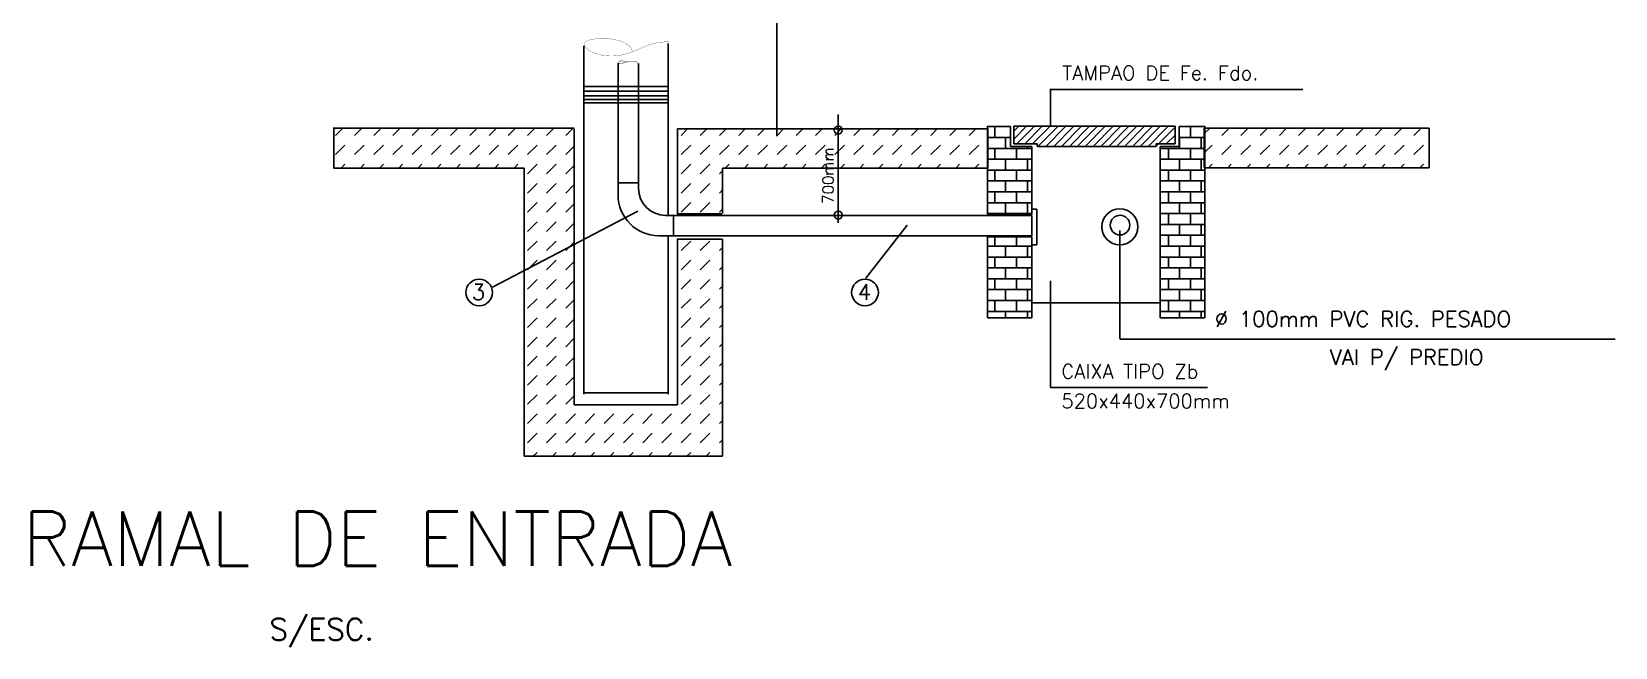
# Model space of a CAD drawing. Extents: x 0.005 to 0.158, y 0.005 to 0.165.
# Drawn here: x 0.0052 to 0.1568, y 0.0053 to 0.0643 of the extents above; entities that cross this region are included whole.
import ezdxf

# ---------------------------------------------------------------- set-up
doc = ezdxf.new("R2010")
doc.units = 0
doc.header["$LTSCALE"] = 100
doc.header["$MEASUREMENT"] = 0
doc.layers.get('0').update_dxf_attribs({"linetype": 'CONTINUOUS'})
doc.layers.add('ENTRADA', color=7, linetype='CONTINUOUS')
doc.styles.add('ROMANS', font='ROMANS', dxfattribs={"height": 100})

# ---------------------------------------------------------------- blocks, each defined once
blk = doc.blocks.new('*X3')
at = {"color": 0}
for p, q in [((28863.20347311237, 3548.780706633971), (28903.58467520117, 3589.161908722773)), ((28991.37802864845, 3535.533905932746), (29045.00603143848, 3589.161908722774)), ((29132.79938488576, 3535.533905932744), (29186.42738767578, 3589.161908722767)), ((29274.22074112307, 3535.533905932744), (29327.8487439131, 3589.161908722772)), ((29415.64209736038, 3535.533905932744), (29469.2701001504, 3589.161908722767)), ((29557.06345359769, 3535.533905932744), (29610.69145638772, 3589.161908722772)), ((29698.484809835, 3535.533905932744), (29752.11281262502, 3589.161908722767)), ((29839.90616607231, 3535.533905932744), (29893.53416886234, 3589.161908722772)), ((29981.32752230962, 3535.533905932744), (30034.95552509964, 3589.161908722767)), ((30122.74887854693, 3535.533905932744), (30176.37688133695, 3589.161908722767)), ((30264.17023478424, 3535.533905932744), (30317.79823757427, 3589.161908722772)), ((30405.59159102155, 3535.533905932744), (30459.21959381157, 3589.161908722767)), ((28863.20347311237, 3407.359350396661), (28920.6673505298, 3464.823227814091)), ((28991.37802864845, 3394.112549695435), (29062.08870676711, 3464.823227814089)), ((29132.79938488576, 3394.112549695435), (29203.51006300442, 3464.823227814089)), ((29274.22074112307, 3394.112549695435), (29344.93141924173, 3464.823227814089)), ((29415.64209736038, 3394.112549695435), (29486.35277547904, 3464.823227814089)), ((29557.06345359769, 3394.112549695435), (29627.77413171635, 3464.823227814089)), ((29698.484809835, 3394.112549695435), (29769.19548795366, 3464.823227814089)), ((29839.90616607231, 3394.112549695435), (29910.61684419096, 3464.823227814089)), ((29981.32752230962, 3394.112549695435), (30052.03820042828, 3464.823227814089)), ((30122.74887854693, 3394.112549695435), (30193.45955666558, 3464.823227814089)), ((30264.17023478424, 3394.112549695435), (30334.88091290289, 3464.823227814089)), ((30405.59159102155, 3394.112549695435), (30476.3022691402, 3464.823227814089)), ((28894.09745845851, 3296.831979505496), (28920.66735052979, 3323.40187157678)), ((29035.51881469582, 3296.831979505496), (29062.08870676711, 3323.40187157678)), ((29176.94017093313, 3296.831979505496), (29203.51006300441, 3323.40187157678)), ((29318.36152717044, 3296.831979505496), (29344.93141924173, 3323.40187157678)), ((29459.78288340775, 3296.831979505496), (29486.35277547903, 3323.40187157678)), ((29601.20423964506, 3296.831979505496), (29627.77413171635, 3323.40187157678)), ((29742.62559588237, 3296.831979505496), (29769.19548795365, 3323.40187157678)), ((29884.04695211968, 3296.831979505496), (29910.61684419096, 3323.40187157678)), ((30025.46830835699, 3296.831979505496), (30052.03820042827, 3323.40187157678)), ((30166.8896645943, 3296.831979505496), (30193.45955666558, 3323.40187157678)), ((30308.31102083161, 3296.831979505496), (30334.88091290289, 3323.40187157678)), ((30449.73237706892, 3296.831979505496), (30476.3022691402, 3323.40187157678))]:
    blk.add_line(p, q, dxfattribs=at)
blk = doc.blocks.new('*X4')
at = {"color": 0}
for p, q in [((28558.07993604896, 3600), (28746.25463761462, 3600)), ((28558.07993604895, 3520), (28746.25463761462, 3520)), ((28560, 3599.999999999999), (28560, 3601.553061902322)), ((28560, 3439.999999999999), (28560, 3519.999999999999)), ((28640, 3519.999999999999), (28640, 3599.999999999999)), ((28720, 3599.999999999999), (28720, 3601.553061902322)), ((28720, 3439.999999999999), (28720, 3519.999999999999)), ((28418.65463761462, 3440), (28746.25463761462, 3440)), ((28480, 3359.999999999999), (28480, 3439.999999999999)), ((28640, 3359.999999999999), (28640, 3439.999999999999)), ((28418.65463761462, 3360), (28746.25463761462, 3360)), ((28418.65463761462, 3280), (28746.25463761462, 3280)), ((28480, 3199.999999999999), (28480, 3279.999999999999)), ((28560, 3279.999999999999), (28560, 3359.999999999999)), ((28640, 3199.999999999999), (28640, 3279.999999999999)), ((28720, 3279.999999999999), (28720, 3359.999999999999)), ((28418.65463761462, 3200), (28746.25463761462, 3200)), ((28560, 3119.999999999999), (28560, 3199.999999999999)), ((28720, 3119.999999999999), (28720, 3199.999999999999)), ((28418.65463761462, 3120), (28746.25463761462, 3120)), ((28418.65463761462, 3040), (28746.25463761462, 3040)), ((28480, 3039.999999999999), (28480, 3119.999999999999)), ((28560, 2959.999999999999), (28560, 3039.999999999999)), ((28640, 3039.999999999999), (28640, 3119.999999999999)), ((28720, 2959.999999999999), (28720, 3039.999999999999)), ((28418.65463761462, 2960), (28746.25463761462, 2960)), ((28480, 2879.999999999999), (28480, 2959.999999999999)), ((28640, 2879.999999999999), (28640, 2959.999999999999)), ((28418.65463761462, 2880), (28746.25463761462, 2880)), ((28418.65463761462, 2800), (28746.25463761462, 2800)), ((28480, 2719.999999999999), (28480, 2799.999999999999)), ((28560, 2799.999999999999), (28560, 2879.999999999999)), ((28640, 2719.999999999999), (28640, 2799.999999999999)), ((28720, 2799.999999999999), (28720, 2879.999999999999)), ((28418.65463761462, 2720), (28746.25463761462, 2720)), ((28560, 2639.999999999999), (28560, 2719.999999999999)), ((28720, 2639.999999999999), (28720, 2719.999999999999)), ((28418.65463761462, 2640), (28746.25463761462, 2640)), ((28480, 2559.999999999999), (28480, 2639.999999999999)), ((28640, 2559.999999999999), (28640, 2639.999999999999)), ((28418.65463761462, 2560), (28746.25463761462, 2560)), ((28418.65463761462, 2480), (28746.25463761462, 2480)), ((28480, 2399.999999999999), (28480, 2479.999999999999)), ((28560, 2479.999999999999), (28560, 2559.999999999999)), ((28640, 2399.999999999999), (28640, 2479.999999999999)), ((28720, 2479.999999999999), (28720, 2559.999999999999)), ((28418.65463761462, 2400), (28746.25463761462, 2400)), ((28560, 2319.999999999999), (28560, 2399.999999999999)), ((28720, 2319.999999999999), (28720, 2399.999999999999)), ((28418.63942981379, 2240), (28746.25463761462, 2240)), ((28418.65463761462, 2320), (28746.25463761462, 2320)), ((28480, 2239.999999999999), (28480, 2319.999999999999)), ((28560, 2192.015809608091), (28560, 2239.999999999999)), ((28640, 2239.999999999999), (28640, 2319.999999999999)), ((28720, 2192.015809608091), (28720, 2239.999999999999))]:
    blk.add_line(p, q, dxfattribs=at)
blk = doc.blocks.new('*X2')
at = {"color": 0}
for p, q in [((25455.84412271572, 3535.533905932742), (25503.82323798463, 3583.513021201658)), ((25597.26547895302, 3535.533905932742), (25645.24459422194, 3583.513021201658)), ((25738.68683519034, 3535.533905932747), (25786.66595045926, 3583.513021201663)), ((25880.10819142764, 3535.533905932742), (25928.08730669656, 3583.513021201658)), ((26021.52954766496, 3535.533905932742), (26069.50866293387, 3583.513021201658)), ((26162.95090390226, 3535.533905932742), (26210.93001917118, 3583.513021201658)), ((26304.37226013957, 3535.533905932742), (26352.35137540849, 3583.513021201658)), ((26445.79361637688, 3535.533905932742), (26493.7727316458, 3583.513021201658)), ((26587.21497261419, 3535.533905932742), (26635.19408788311, 3583.513021201658)), ((26728.6363288515, 3535.533905932742), (26776.61544412042, 3583.513021201658)), ((26870.05768508881, 3535.533905932742), (26918.03680035773, 3583.513021201658)), ((27011.47904132612, 3535.533905932742), (27059.45815659504, 3583.513021201658)), ((25314.4227664784, 3394.112549695432), (25385.13344459706, 3464.823227814087)), ((25455.84412271571, 3394.112549695432), (25526.55480083437, 3464.823227814087)), ((25597.26547895303, 3394.112549695437), (25667.97615707168, 3464.823227814092)), ((25738.68683519033, 3394.112549695432), (25809.39751330899, 3464.823227814087)), ((25880.10819142764, 3394.112549695432), (25950.8188695463, 3464.823227814087)), ((26021.52954766495, 3394.112549695432), (26092.24022578361, 3464.823227814087)), ((26162.95090390226, 3394.112549695432), (26233.66158202092, 3464.823227814087)), ((26304.37226013957, 3394.112549695432), (26375.08293825823, 3464.823227814087)), ((26445.79361637688, 3394.112549695432), (26516.50429449554, 3464.823227814087)), ((26587.21497261419, 3394.112549695432), (26657.92565073285, 3464.823227814087)), ((26728.6363288515, 3394.112549695432), (26799.34700697015, 3464.823227814087)), ((26870.05768508881, 3394.112549695432), (26940.76836320747, 3464.823227814087)), ((27011.47904132612, 3394.112549695432), (27082.18971944477, 3464.823227814087)), ((25215.72997440819, 3295.41975762522), (25243.71208835975, 3323.401871576777)), ((25357.1513306455, 3295.41975762522), (25385.13344459706, 3323.401871576777)), ((25498.57268688281, 3295.41975762522), (25526.55480083437, 3323.401871576782)), ((25639.99404312012, 3295.41975762522), (25667.97615707168, 3323.401871576777)), ((25781.41539935743, 3295.41975762522), (25809.39751330899, 3323.401871576777)), ((25922.83675559474, 3295.41975762522), (25950.8188695463, 3323.401871576777)), ((26064.25811183205, 3295.41975762522), (26092.24022578361, 3323.401871576777)), ((26205.67946806936, 3295.41975762522), (26233.66158202092, 3323.401871576777)), ((26347.10082430667, 3295.41975762522), (26375.08293825823, 3323.401871576777)), ((26488.52218054398, 3295.41975762522), (26516.50429449553, 3323.401871576777)), ((26629.94353678128, 3295.41975762522), (26657.92565073284, 3323.401871576777)), ((26771.3648930186, 3295.41975762522), (26799.34700697015, 3323.401871576777)), ((26912.7862492559, 3295.41975762522), (26940.76836320746, 3323.401871576777)), ((27054.20760549321, 3295.41975762522), (27082.18971944477, 3323.401871576777))]:
    blk.add_line(p, q, dxfattribs=at)
blk = doc.blocks.new('*X1')
at = {"color": 0}
for p, q in [((24890.15869776648, 3535.533905932743), (24938.1378130354, 3583.51302120166)), ((25031.58005400379, 3535.533905932744), (25079.55916927271, 3583.513021201661)), ((25173.0014102411, 3535.533905932744), (25220.98052551002, 3583.513021201661)), ((25314.42276647841, 3535.533905932744), (25362.40188174733, 3583.513021201661)), ((25455.84412271572, 3535.533905932742), (25503.82323798463, 3583.513021201658)), ((25597.26547895302, 3535.533905932742), (25645.24459422194, 3583.513021201658)), ((25738.68683519034, 3535.533905932747), (25786.66595045926, 3583.513021201663)), ((25880.10819142764, 3535.533905932742), (25928.08730669656, 3583.513021201658)), ((26021.52954766496, 3535.533905932742), (26069.50866293387, 3583.513021201658)), ((26162.95090390226, 3535.533905932742), (26210.93001917118, 3583.513021201658)), ((26304.37226013957, 3535.533905932742), (26352.35137540849, 3583.513021201658)), ((26445.79361637688, 3535.533905932742), (26493.7727316458, 3583.513021201658)), ((26587.21497261419, 3535.533905932742), (26635.19408788311, 3583.513021201658)), ((26728.6363288515, 3535.533905932742), (26776.61544412042, 3583.513021201658)), ((26870.05768508881, 3535.533905932742), (26918.03680035773, 3583.513021201658)), ((27011.47904132612, 3535.533905932742), (27059.45815659504, 3583.513021201658)), ((24890.15869776648, 3394.112549695434), (24960.86937588513, 3464.823227814089)), ((25031.58005400379, 3394.112549695434), (25102.29073212244, 3464.823227814089)), ((25173.0014102411, 3394.112549695435), (25243.71208835976, 3464.823227814089)), ((25314.4227664784, 3394.112549695432), (25385.13344459706, 3464.823227814087)), ((25455.84412271571, 3394.112549695432), (25526.55480083437, 3464.823227814087)), ((25597.26547895303, 3394.112549695437), (25667.97615707168, 3464.823227814092)), ((25738.68683519033, 3394.112549695432), (25809.39751330899, 3464.823227814087)), ((25880.10819142764, 3394.112549695432), (25950.8188695463, 3464.823227814087)), ((26021.52954766495, 3394.112549695432), (26092.24022578361, 3464.823227814087)), ((26162.95090390226, 3394.112549695432), (26233.66158202092, 3464.823227814087)), ((26304.37226013957, 3394.112549695432), (26375.08293825823, 3464.823227814087)), ((26445.79361637688, 3394.112549695432), (26516.50429449554, 3464.823227814087)), ((26587.21497261419, 3394.112549695432), (26657.92565073285, 3464.823227814087)), ((26728.6363288515, 3394.112549695432), (26799.34700697015, 3464.823227814087)), ((26870.05768508881, 3394.112549695432), (26940.76836320747, 3464.823227814087)), ((24890.15869776648, 3252.691193458124), (24960.86937588513, 3323.401871576779)), ((25031.58005400379, 3252.691193458125), (25102.29073212244, 3323.40187157678)), ((25173.0014102411, 3252.691193458124), (25195.465879265, 3275.15566248203)), ((25215.72997440819, 3295.41975762522), (25243.71208835975, 3323.401871576777)), ((25357.1513306455, 3295.41975762522), (25385.13344459706, 3323.401871576777)), ((25498.57268688281, 3295.41975762522), (25526.55480083437, 3323.401871576782)), ((25639.99404312012, 3295.41975762522), (25667.97615707168, 3323.401871576777)), ((25781.41539935743, 3295.41975762522), (25809.39751330899, 3323.401871576777)), ((25922.83675559474, 3295.41975762522), (25950.8188695463, 3323.401871576777)), ((26064.25811183205, 3295.41975762522), (26092.24022578361, 3323.401871576777)), ((26205.67946806936, 3295.41975762522), (26233.66158202092, 3323.401871576777)), ((26347.10082430667, 3295.41975762522), (26375.08293825823, 3323.401871576777)), ((26488.52218054398, 3295.41975762522), (26516.50429449553, 3323.401871576777)), ((26629.94353678128, 3295.41975762522), (26657.92565073284, 3323.401871576777)), ((26771.3648930186, 3295.41975762522), (26799.34700697015, 3323.401871576777)), ((24890.15869776648, 3111.269837220815), (24960.86937588513, 3181.98051533947)), ((25031.58005400379, 3111.269837220815), (25102.29073212244, 3181.98051533947)), ((24890.15869776647, 2969.848480983505), (24960.86937588513, 3040.55915910216)), ((25031.58005400378, 2969.848480983505), (25102.29073212244, 3040.55915910216)), ((25173.00141024109, 3111.269837220815), (25195.465879265, 3133.73430624472)), ((25173.00141024109, 2969.848480983505), (25195.465879265, 2992.31295000741))]:
    blk.add_line(p, q, dxfattribs=at)
blk = doc.blocks.new('*X5')
at = {"color": 0}
for p, q in [((27145.89023823176, 3600), (27315.72785860164, 3600)), ((27145.89023823176, 3520), (27315.72785860164, 3520)), ((27200, 3519.999999999999), (27200, 3599.999999999999)), ((27280, 3599.999999999999), (27280, 3601.553061902322)), ((27280, 3439.999999999999), (27280, 3519.999999999999)), ((27145.89023823176, 3440), (27473.49023823176, 3440)), ((27200, 3359.999999999999), (27200, 3439.999999999999)), ((27360, 3359.999999999999), (27360, 3439.999999999999)), ((27440, 3439.999999999999), (27440, 3454.817283881878)), ((27145.89023823176, 3360), (27473.49023823176, 3360)), ((27145.89023823176, 3280), (27473.49023823176, 3280)), ((27200, 3199.999999999999), (27200, 3279.999999999999)), ((27280, 3279.999999999999), (27280, 3359.999999999999)), ((27360, 3199.999999999999), (27360, 3279.999999999999)), ((27440, 3279.999999999999), (27440, 3359.999999999999)), ((27145.89023823176, 3200), (27473.49023823176, 3200)), ((27280, 3119.999999999999), (27280, 3199.999999999999)), ((27440, 3119.999999999999), (27440, 3199.999999999999)), ((27145.89023823176, 3120), (27473.49023823176, 3120)), ((27145.89023823176, 3040), (27473.49023823176, 3040)), ((27200, 3039.999999999999), (27200, 3119.999999999999)), ((27280, 2959.999999999999), (27280, 3039.999999999999)), ((27360, 3039.999999999999), (27360, 3119.999999999999)), ((27440, 2959.999999999999), (27440, 3039.999999999999)), ((27145.89023823176, 2960), (27473.49023823176, 2960)), ((27200, 2954.850317047333), (27200, 2959.999999999999)), ((27360, 2954.850317047333), (27360, 2959.999999999999)), ((27145.89023823176, 2720), (27473.49023823176, 2720)), ((27200, 2719.999999999999), (27200, 2789.392013217718)), ((27280, 2639.999999999999), (27280, 2719.999999999999)), ((27360, 2719.999999999999), (27360, 2789.392013217718)), ((27440, 2639.999999999999), (27440, 2719.999999999999)), ((27145.89023823176, 2640), (27473.49023823176, 2640)), ((27200, 2559.999999999999), (27200, 2639.999999999999)), ((27360, 2559.999999999999), (27360, 2639.999999999999)), ((27145.89023823176, 2560), (27473.49023823176, 2560)), ((27145.89023823176, 2480), (27473.49023823176, 2480)), ((27200, 2399.999999999999), (27200, 2479.999999999999)), ((27280, 2479.999999999999), (27280, 2559.999999999999)), ((27360, 2399.999999999999), (27360, 2479.999999999999)), ((27440, 2479.999999999999), (27440, 2559.999999999999)), ((27145.89023823176, 2400), (27473.49023823176, 2400)), ((27280, 2319.999999999999), (27280, 2399.999999999999)), ((27440, 2319.999999999999), (27440, 2399.999999999999)), ((27145.89023823176, 2320), (27473.49023823176, 2320)), ((27145.89023823176, 2240), (27473.49023823176, 2240)), ((27200, 2239.999999999999), (27200, 2319.999999999999)), ((27280, 2192.015809608091), (27280, 2239.999999999999)), ((27360, 2239.999999999999), (27360, 2319.999999999999)), ((27440, 2192.015809608091), (27440, 2239.999999999999))]:
    blk.add_line(p, q, dxfattribs=at)
blk = doc.blocks.new('*X0')
at = {"color": 0}
for p, q in [((7296.875036415368, 2576.937271995164), (7339.937764420205, 2620)), ((7296.875036415368, 2603.453776289659), (7313.42126012571, 2620)), ((7307.175819180373, 2560.721550465673), (7366.4542687147, 2620)), ((7333.692323474868, 2560.721550465673), (7392.970773009196, 2620)), ((7360.208827769364, 2560.721550465673), (7419.487277303691, 2620)), ((7378.39417983193, 2552.390398233743), (7446.003781598187, 2620)), ((7404.910684126426, 2552.390398233743), (7472.520285892682, 2620)), ((7431.427188420921, 2552.390398233743), (7499.036790187178, 2620)), ((7457.943692715417, 2552.390398233743), (7525.553294481674, 2620)), ((7484.460197009912, 2552.390398233743), (7552.06979877617, 2620)), ((7510.976701304407, 2552.390398233743), (7578.586303070665, 2620)), ((7537.493205598904, 2552.390398233743), (7605.102807365161, 2620)), ((7564.009709893399, 2552.390398233743), (7631.619311659656, 2620)), ((7590.526214187895, 2552.390398233743), (7658.135815954151, 2620)), ((7617.04271848239, 2552.390398233743), (7684.652320248647, 2620)), ((7643.559222776886, 2552.390398233743), (7711.168824543142, 2620)), ((7670.075727071381, 2552.390398233743), (7737.685328837638, 2620)), ((7696.592231365877, 2552.390398233743), (7764.201833132133, 2620)), ((7723.108735660372, 2552.390398233743), (7790.718337426629, 2620)), ((7749.625239954868, 2552.390398233743), (7817.234841721124, 2620)), ((7776.141744249363, 2552.390398233743), (7840.856212906725, 2617.104866891105)), ((7810.989400775788, 2560.721550465673), (7840.856212906725, 2590.58836259661)), ((7837.505905070283, 2560.721550465673), (7840.856212906725, 2564.071858302114))]:
    blk.add_line(p, q, dxfattribs=at)

msp = doc.modelspace()

# ---------------------------------------------------------------- linework, layer by layer
at = {"layer": 'ENTRADA', "linetype": 'Continuous'}
for p, q in [((0.07655792599052802, 0.05425343263141258), (0.07655792599052802, 0.1182143795631418)), ((0.04934577793846984, 0.03980327819590457), (0.0632319696023842, 0.04707209257048817)), ((0.0850531305104596, 0.04068434602686466), (0.08902061410935858, 0.04575049008508358))]:
    msp.add_line(p, q, dxfattribs=at)
at = {"layer": 'ENTRADA'}
for p, q in [((0.05807133666166919, 0.02956574307972915), (0.05807133666166919, 0.06291226661687688)), ((0.06616258808662678, 0.04669927106988325), (0.06616258808662678, 0.06311844028914493)), ((0.06135395885848993, 0.06125925763171836), (0.06135395885848993, 0.04863334895617299)), ((0.063303958859251, 0.06121824360434402), (0.063303958859251, 0.04928334897158493)), ((0.05806247500004247, 0.05900974447285989), (0.0661522940163195, 0.05900974447285989)), ((0.0661522940163195, 0.05856532218331267), (0.05806247500004247, 0.05856532218331267)), ((0.05806247500004247, 0.05812089987102809), (0.0661773399087906, 0.05812089987102809)), ((0.0661773399087906, 0.05778531569831102), (0.05806247500004247, 0.05778531569831102)), ((0.1026838218194825, 0.05874315691016818), (0.1268812772195815, 0.05874315691016818)), ((0.1027598674227193, 0.05518153334378439), (0.1027598674227193, 0.05875130996173539)), ((0.05803742910757137, 0.05744066165789263), (0.0661522940163195, 0.05744066165789263)), ((0.08243034474162414, 0.05633814305383567), (0.08243034474162414, 0.04598373222961527)), ((0.03407937686006335, 0.05504101545739104), (0.05715785832762776, 0.05504101545739104)), ((0.03415542246330006, 0.05121601429891598), (0.03415542246330006, 0.05501630337221286)), ((0.05715785832762776, 0.05496122671502235), (0.05715785832762776, 0.02856115088434308)), ((0.06704378581616766, 0.0468465997983003), (0.06704378581616766, 0.05496122671502235)), ((0.06704378581616766, 0.05496122671502235), (0.09667621973221685, 0.05496122671502235)), ((0.0966829636354305, 0.05519574724530685), (0.09889537143408234, 0.05519574724530685)), ((0.09670855292824854, 0.05520775396234967), (0.09670855292824854, 0.04678861157572101)), ((0.09675226533545356, 0.05501630337221286), (0.09675226533545356, 0.05121601429891598)), ((0.09891644199342409, 0.05519574724530685), (0.09891644199342409, 0.05328818213001796)), ((0.09923250024712615, 0.05352472021513677), (0.09923250024712615, 0.05520775396234967)), ((0.114677213809955, 0.05520775396234967), (0.09923250024712615, 0.05520775396234967)), ((0.114677213809955, 0.05520775396234967), (0.114677213809955, 0.05352472021513677)), ((0.1150670189872471, 0.05328818213001796), (0.1150670189872471, 0.05519574724530685)), ((0.1150670189872471, 0.05519574724530685), (0.1174585264834604, 0.05519574724530685)), ((0.1174667616396619, 0.05125054728978284), (0.1174667616396619, 0.05501411860677763)), ((0.1174667616396619, 0.05501411860677763), (0.1176948984266346, 0.05501411860677763)), ((0.117513290115312, 0.05520775396234967), (0.117513290115312, 0.0368717629726234)), ((0.1177202469762051, 0.05503466227310128), (0.1389876653320243, 0.05503466227310128)), ((0.1389876653320243, 0.05503466227310128), (0.1389876653320243, 0.05123437317706703)), ((0.09891644199342409, 0.05328818213001796), (0.1009673529324573, 0.05328818213001796)), ((0.1014659786051197, 0.05352472021513677), (0.09923250024712615, 0.05352472021513677)), ((0.1009673529324573, 0.05328818213001796), (0.1009673529324573, 0.04676174060023186)), ((0.1014659786051197, 0.05328818213001796), (0.1014659786051197, 0.05352472021513677)), ((0.1128440759202931, 0.05328818213001796), (0.1014659786051197, 0.05328818213001796)), ((0.1014659786051197, 0.05328818213001796), (0.1128440759202931, 0.05328818213001796)), ((0.114677213809955, 0.05352472021513677), (0.1128440759202931, 0.05352472021513677)), ((0.1128440759202931, 0.05352472021513677), (0.1128440759202931, 0.05328818213001796)), ((0.1132544901111032, 0.05328818213001796), (0.1132544901111032, 0.03830970888429874)), ((0.1132544901111032, 0.05328818213001796), (0.1150670189872471, 0.05328818213001796)), ((0.05236698577846255, 0.05121601429891598), (0.03415542246330006, 0.05121601429891598)), ((0.05236698577846255, 0.02364096985729702), (0.05236698577846255, 0.05121601429891598)), ((0.09675226533545356, 0.05121601429891598), (0.07135303626455425, 0.05121601429891598)), ((0.07135303626455425, 0.05121601429891598), (0.07135303626455425, 0.04688331757733977)), ((0.1389876653320243, 0.05123437317706703), (0.1174667616396619, 0.05123437317706703)), ((0.06132135010830098, 0.04979993300366914), (0.06331469205633766, 0.04979993300366914)), ((0.101441743754549, 0.04728721303308703), (0.1009829938993789, 0.04728721303308703)), ((0.101441743754549, 0.0470852653052134), (0.101441743754549, 0.04728721303308703)), ((0.101441743754549, 0.04387246051464899), (0.101441743754549, 0.0470852653052134)), ((0.06590395885268663, 0.04668334895541193), (0.1009347731269372, 0.04668334895541193)), ((0.06665580501703516, 0.04471419122182851), (0.06665580501703516, 0.04669927106988325)), ((0.06701843728933454, 0.0468465997983003), (0.07132768773772113, 0.0468465997983003)), ((0.06704378581616766, 0.04669927106988325), (0.06704378581616766, 0.04669972872761718)), ((0.09670573517723824, 0.04678861157572101), (0.1009688600561276, 0.04678861157572101)), ((0.1009673529324573, 0.04668240721912298), (0.1009673529324573, 0.04473106225759693)), ((0.06525395886001206, 0.04473334897738823), (0.1009347731269372, 0.04473334897738823)), ((0.06616258808662678, 0.02956574307972915), (0.06616258808662678, 0.04477981369745976)), ((0.06701843728933454, 0.04440486816292832), (0.07132768773772113, 0.04440486816292832)), ((0.06704378581616766, 0.02856115088434308), (0.06704378581616766, 0.04442322706381674)), ((0.07135303626455425, 0.04471419122182851), (0.07135303626455425, 0.04469861032703193)), ((0.07135303626455425, 0.04440486816292832), (0.07135303626455425, 0.02364096985729702)), ((0.09670573517723824, 0.04463765362743288), (0.1009688600561276, 0.04463765362743288)), ((0.09670855292824854, 0.04463765362743288), (0.09670855292824854, 0.0368717629726234)), ((0.1009673529324573, 0.04462357835564035), (0.1009673529324573, 0.0368717629726234)), ((0.1093940551982087, 0.04524380628936342), (0.1093940551982087, 0.03490197882456414)), ((0.1009688600561276, 0.04387246051464899), (0.101441743754549, 0.04387246051464899)), ((0.1027598674227193, 0.03019509160822054), (0.1027598674227193, 0.04040263136175781)), ((0.1009875641557301, 0.03830970888429874), (0.1132544901111032, 0.03830970888429874)), ((0.1132542924096924, 0.03686605700750079), (0.1132542924096924, 0.03831884062037716)), ((0.09670855292824854, 0.0368717629726234), (0.09670855292824854, 0.03694744434596942)), ((0.1009673529324573, 0.0368717629726234), (0.09670855292824854, 0.0368717629726234)), ((0.09670855292824854, 0.0368717629726234), (0.1009673529324573, 0.0368717629726234)), ((0.1009673529324573, 0.0368717629726234), (0.1009673529324573, 0.03694744434596942)), ((0.1132544901111032, 0.0368717629726234), (0.117513290115312, 0.0368717629726234)), ((0.1093940551982087, 0.03481944229406508), (0.1568087343684965, 0.03481944229406508)), ((0.05817780049710564, 0.02971117064589635), (0.06613216985442705, 0.02971117064589635)), ((0.1027598674227193, 0.03021345048637158), (0.1177661983774669, 0.03021345048637158)), ((0.05715785832762776, 0.02856115088434308), (0.06704378581616766, 0.02856115088434308)), ((0.07135303626455425, 0.02364096985729702), (0.05236698577846255, 0.02364096985729702))]:
    msp.add_line(p, q, dxfattribs=at)
at = {"layer": 'ENTRADA', "color": 0}
for p, q in [((0.03429144553592778, 0.05433749822714162), (0.0349949627661772, 0.05504101545739104)), ((0.03612992315993324, 0.05433749822714162), (0.03683344039018266, 0.05504101545739104)), ((0.03796840080667607, 0.05433749822714162), (0.03867191803692549, 0.05504101545739104)), ((0.03980687843068154, 0.05433749822714162), (0.04051039566093095, 0.05504101545739104)), ((0.041645356054687, 0.05433749822714162), (0.04234887328493642, 0.05504101545739104)), ((0.04348383370142983, 0.05433749822714162), (0.04418735093167925, 0.05504101545739104)), ((0.04532231132543529, 0.05433749822714162), (0.04602582855568471, 0.05504101545739104)), ((0.04716078894944076, 0.05433749822714162), (0.04786430617969017, 0.05504101545739104)), ((0.04899926659618359, 0.05433749822714162), (0.04970278382643301, 0.05504101545739104)), ((0.05083774422018905, 0.05433749822714162), (0.05154126145043847, 0.05504101545739104)), ((0.05267622184419452, 0.05433749822714162), (0.05337973907444393, 0.05504101545739104)), ((0.05451469949093735, 0.05433749822714162), (0.05521821672118676, 0.05504101545739104)), ((0.05635317711494281, 0.05433749822714162), (0.05705669434519223, 0.05504101545739104)), ((0.03429144553592778, 0.05249902060313616), (0.03521068435929919, 0.05341825940377021)), ((0.03612992315993324, 0.05249902060313616), (0.03704916198330466, 0.05341825940377021)), ((0.03796840080667607, 0.05249902060313616), (0.03888763960731012, 0.05341825940377021)), ((0.03980687843068154, 0.05249902060313616), (0.04072611725405295, 0.05341825940377021)), ((0.041645356054687, 0.05249902060313616), (0.04256459487805841, 0.05341825940377021)), ((0.04348383370142983, 0.05249902060313616), (0.04440307250206388, 0.05341825940377021)), ((0.04532231132543529, 0.05249902060313616), (0.04624155014880671, 0.05341825940377021)), ((0.04716078894944076, 0.05249902060313616), (0.04808002777281217, 0.05341825940377021)), ((0.04899926659618359, 0.05249902060313616), (0.04991850539681764, 0.05341825940377021)), ((0.05083774422018905, 0.05249902060313616), (0.05175698304356047, 0.05341825940377021)), ((0.05267622184419452, 0.05249902060313616), (0.05359546066756593, 0.05341825940377021)), ((0.05451469949093735, 0.05249902060313616), (0.05543393829157139, 0.05341825940377021)), ((0.05635317711494281, 0.05249902060313616), (0.05715785832762776, 0.05330370181582111)), ((0.03484691687845043, 0.05121601429891598), (0.03521068435929919, 0.05157978177976474)), ((0.03668539450245589, 0.05121601429891598), (0.03704916198330466, 0.05157978177976474)), ((0.03852387212646136, 0.05121601429891598), (0.03888763960731012, 0.05157978177976474)), ((0.04036234977320419, 0.05121601429891598), (0.04072611725405295, 0.05157978177976474)), ((0.04220082739720965, 0.05121601429891598), (0.04256459487805841, 0.05157978177976474)), ((0.04403930502121511, 0.05121601429891598), (0.04440307250206388, 0.05157978177976474)), ((0.04587778266795794, 0.05121601429891598), (0.04624155014880671, 0.05157978177976474)), ((0.04771626029196341, 0.05121601429891598), (0.04808002777281217, 0.05157978177976474)), ((0.04955473791596887, 0.05121601429891598), (0.04991850539681764, 0.05157978177976474)), ((0.0513932155627117, 0.05121601429891598), (0.05175698304356047, 0.05157978177976474)), ((0.05267622184419452, 0.05066054295639333), (0.05359546066756593, 0.05157978177976474)), ((0.05451469949093735, 0.05066054295639333), (0.05543393829157139, 0.05157978177976474)), ((0.05635317711494281, 0.05066054295639333), (0.05715785832762776, 0.05146522419181565)), ((0.05267622184419452, 0.04882206533238787), (0.05359546066756593, 0.04974130415575928)), ((0.05451469949093735, 0.04882206533238787), (0.05543393829157139, 0.04974130415575928)), ((0.05635317711494281, 0.04882206533238787), (0.05715785832762776, 0.04962674654507282)), ((0.05267622184419452, 0.0469835877083824), (0.05359546066756593, 0.04790282650901645)), ((0.05451469949093735, 0.0469835877083824), (0.05543393829157139, 0.04790282650901645)), ((0.05635317711494281, 0.0469835877083824), (0.05715785832762776, 0.04778826892106736)), ((0.05267622184419452, 0.04514511006163957), (0.05359546066756593, 0.04606434888501099)), ((0.05451469949093735, 0.04514511006163957), (0.05543393829157139, 0.04606434888501099)), ((0.05635317711494281, 0.04514511006163957), (0.05715785832762776, 0.04594979129706189)), ((0.05267622184419452, 0.04330663243763411), (0.05359546066756593, 0.04422587126100552)), ((0.05451469949093735, 0.04330663243763411), (0.05543393829157139, 0.04422587126100552)), ((0.05635317711494281, 0.04330663243763411), (0.05715785832762776, 0.04411131365031906)), ((0.06738404290445033, 0.04330663243763411), (0.06830328170508437, 0.04422587126100552)), ((0.06922252052845579, 0.04330663243763411), (0.0701417593518272, 0.04422587126100552)), ((0.07106099815246125, 0.04330663243763411), (0.07135303626455425, 0.04359867052698974)), ((0.05267622184419452, 0.04146815481362864), (0.05359546066756593, 0.04238739361426269)), ((0.05451469949093735, 0.04146815481362864), (0.05543393829157139, 0.04238739361426269)), ((0.05635317711494281, 0.04146815481362864), (0.05715785832762776, 0.0422728360263136)), ((0.06738404290445033, 0.04146815481362864), (0.06830328170508437, 0.04238739361426269)), ((0.06922252052845579, 0.04146815481362864), (0.0701417593518272, 0.04238739361426269)), ((0.07106099815246125, 0.04146815481362864), (0.07135303626455425, 0.04176019290298427)), ((0.05267622184419452, 0.03962967718962318), (0.05359546066756593, 0.04054891599025723)), ((0.05451469949093735, 0.03962967718962318), (0.05543393829157139, 0.04054891599025723)), ((0.05635317711494281, 0.03962967718962318), (0.05715785832762776, 0.04043435840230813)), ((0.06738404290445033, 0.03962967718962318), (0.06830328170508437, 0.04054891599025723)), ((0.06922252052845579, 0.03962967718962318), (0.0701417593518272, 0.04054891599025723)), ((0.07106099815246125, 0.03962967718962318), (0.07135303626455425, 0.03992171527897881)), ((0.05267622184419452, 0.03779119954288035), (0.05359546066756593, 0.03871043836625176)), ((0.05451469949093735, 0.03779119954288035), (0.05543393829157139, 0.03871043836625176)), ((0.05635317711494281, 0.03779119954288035), (0.05715785832762776, 0.0385958807555653)), ((0.06738404290445033, 0.03779119954288035), (0.06830328170508437, 0.03871043836625176)), ((0.06922252052845579, 0.03779119954288035), (0.0701417593518272, 0.03871043836625176)), ((0.07106099815246125, 0.03779119954288035), (0.07135303626455425, 0.03808323765497335)), ((0.05267622184419452, 0.03595272191887489), (0.05359546066756593, 0.0368719607422463)), ((0.05451469949093735, 0.03595272191887489), (0.05543393829157139, 0.0368719607422463)), ((0.05635317711494281, 0.03595272191887489), (0.05715785832762776, 0.03675740313155984)), ((0.06738404290445033, 0.03595272191887489), (0.06830328170508437, 0.0368719607422463)), ((0.06922252052845579, 0.03595272191887489), (0.0701417593518272, 0.0368719607422463)), ((0.05267622184419452, 0.03411424429486942), (0.05359546066756593, 0.03503348309550347)), ((0.05451469949093735, 0.03411424429486942), (0.05543393829157139, 0.03503348309550347)), ((0.05635317711494281, 0.03411424429486942), (0.05715785832762776, 0.03491892550755438)), ((0.06738404290445033, 0.03411424429486942), (0.06830328170508437, 0.03503348309550347)), ((0.06922252052845579, 0.03411424429486942), (0.0701417593518272, 0.03503348309550347)), ((0.07106099815246125, 0.03595272191887489), (0.07135303626455425, 0.03624476000823051)), ((0.07106099815246125, 0.03411424429486942), (0.07135303626455425, 0.03440628238422505)), ((0.05267622184419452, 0.03227576664812659), (0.05359546066756593, 0.03319500547149801)), ((0.05451469949093735, 0.03227576664812659), (0.05543393829157139, 0.03319500547149801)), ((0.05635317711494281, 0.03227576664812659), (0.05715785832762776, 0.03308044786081155)), ((0.06738404290445033, 0.03227576664812659), (0.06830328170508437, 0.03319500547149801)), ((0.06922252052845579, 0.03227576664812659), (0.0701417593518272, 0.03319500547149801)), ((0.07106099815246125, 0.03227576664812659), (0.07135303626455425, 0.03256780476021959)), ((0.05267622184419452, 0.03043728902412113), (0.05359546066756593, 0.03135652784749254)), ((0.05451469949093735, 0.03043728902412113), (0.05543393829157139, 0.03135652784749254)), ((0.05635317711494281, 0.03043728902412113), (0.05715785832762776, 0.03124197023680608)), ((0.06738404290445033, 0.03043728902412113), (0.06830328170508437, 0.03135652784749254)), ((0.06922252052845579, 0.03043728902412113), (0.0701417593518272, 0.03135652784749254)), ((0.07106099815246125, 0.03043728902412113), (0.07135303626455425, 0.03072932711347676)), ((0.05267622184419452, 0.02859881140011566), (0.05359546066756593, 0.02951805020074971)), ((0.05451469949093735, 0.02859881140011566), (0.05543393829157139, 0.02951805020074971)), ((0.05635317711494281, 0.02859881140011566), (0.05715785832762776, 0.02940349261280062)), ((0.06738404290445033, 0.02859881140011566), (0.06830328170508437, 0.02951805020074971)), ((0.06922252052845579, 0.02859881140011566), (0.0701417593518272, 0.02951805020074971)), ((0.07106099815246125, 0.02859881140011566), (0.07135303626455425, 0.02889084948947129)), ((0.05267622184419452, 0.02676033375337283), (0.05359546066756593, 0.02767957257674425)), ((0.05451469949093735, 0.02676033375337283), (0.05543393829157139, 0.02767957257674425)), ((0.05635317711494281, 0.02676033375337283), (0.05727241593831423, 0.02767957257674425)), ((0.05819165473894827, 0.02676033375337283), (0.05911089356231969, 0.02767957257674425)), ((0.0600301323856911, 0.02676033375337283), (0.06094937118632515, 0.02767957257674425)), ((0.06186861000969657, 0.02676033375337283), (0.06278784883306798, 0.02767957257674425)), ((0.06370708763370203, 0.02676033375337283), (0.06462632645707345, 0.02767957257674425)), ((0.0655455652577075, 0.02676033375337283), (0.06646480408107891, 0.02767957257674425)), ((0.06738404290445033, 0.02676033375337283), (0.06830328170508437, 0.02767957257674425)), ((0.06922252052845579, 0.02676033375337283), (0.0701417593518272, 0.02767957257674425)), ((0.05267622184419452, 0.02492185612936737), (0.05359546066756593, 0.02584109495273879)), ((0.05451469949093735, 0.02492185612936737), (0.05543393829157139, 0.02584109495273879)), ((0.05635317711494281, 0.02492185612936737), (0.05727241593831423, 0.02584109495273879)), ((0.05819165473894827, 0.02492185612936737), (0.05911089356231969, 0.02584109495273879)), ((0.0600301323856911, 0.02492185612936737), (0.06094937118632515, 0.02584109495273879)), ((0.06186861000969657, 0.02492185612936737), (0.06278784883306798, 0.02584109495273879)), ((0.06370708763370203, 0.02492185612936737), (0.06462632645707345, 0.02584109495273879)), ((0.0655455652577075, 0.02492185612936737), (0.06646480408107891, 0.02584109495273879)), ((0.06738404290445033, 0.02492185612936737), (0.06830328170508437, 0.02584109495273879)), ((0.06922252052845579, 0.02492185612936737), (0.0701417593518272, 0.02584109495273879)), ((0.07106099815246125, 0.02676033375337283), (0.07135303626455425, 0.02705237186546583)), ((0.07106099815246125, 0.02492185612936737), (0.07135303626455425, 0.025213894218723)), ((0.053233813218867, 0.02364096985729702), (0.05359546066756593, 0.02400261730599595)), ((0.05507229084287246, 0.02364096985729702), (0.05543393829157139, 0.02400261730599595)), ((0.05691076848961529, 0.02364096985729702), (0.05727241593831423, 0.02400261730599595)), ((0.05874924611362076, 0.02364096985729702), (0.05911089356231969, 0.02400261730599595)), ((0.06058772373762622, 0.02364096985729702), (0.06094937118632515, 0.02400261730599595)), ((0.06242620136163168, 0.02364096985729702), (0.06278784883306798, 0.02400261730599595)), ((0.06426467900837451, 0.02364096985729702), (0.06462632645707345, 0.02400261730599595)), ((0.06610315663237998, 0.02364096985729702), (0.06646480408107891, 0.02400261730599595)), ((0.06794163425638544, 0.02364096985729702), (0.06830328170508437, 0.02400261730599595)), ((0.06978011190312827, 0.02364096985729702), (0.0701417593518272, 0.02400261730599595))]:
    msp.add_line(p, q, dxfattribs=at)
at = {"layer": 'ENTRADA'}
for points, const_width in [([(0.06621518591600761, 0.06329468558305962), (0.06575676070497138, 0.06328201902761066), (0.06535339769015991, 0.06324602018139558), (0.06499619883015839, 0.0631896903314555), (0.06467626608355204, 0.06311603067388205), (0.06438470136345131, 0.06302804249571636), (0.06411260667391616, 0.06292872703852481), (0.06385108395079442, 0.06282108552113641), (0.06359123512993392, 0.0627081192078549), (0.06332572143037396, 0.06259282577047998), (0.0630534410220207, 0.06247818853353238), (0.06277485138070915, 0.06236718720629142), (0.06249040989132482, 0.06226280152077379), (0.06220057402970269, 0.06216801123173354), (0.06190580122620304, 0.06208579607118736), (0.06160654891118611, 0.06201913574841456), (0.0613032744922748, 0.06197100999543181), (0.06099696818182565, 0.06194364020757348), (0.06069075100185728, 0.0619362141833335), (0.06038827666543511, 0.0619471613845235), (0.06009319895383669, 0.06197491127295507), (0.05980917162560218, 0.06201789328770246), (0.05953984841653437, 0.06207453689057729), (0.05928888310791081, 0.06214327156612853), (0.05905992941279692, 0.06222252673069306), (0.05885599255179841, 0.06231064937765041), (0.05867748343462154, 0.06240565660391439), (0.0585241644330381, 0.06250548303796677), (0.05839579787334515, 0.06260806328555191), (0.05829214615005185, 0.06271133202062629), (0.05821297158945526, 0.06281322382619692), (0.05815803656332719, 0.06291167335348291), (0.05812710344343941, 0.06300461520822864), (0.05812008307657379, 0.0630903891988055), (0.05813748050513823, 0.06316895589861815), (0.05817994920107594, 0.06324068103822356), (0.05824814268180489, 0.0633059303936534), (0.05834271448748041, 0.06336506967272726), (0.05846431813552044, 0.06341846460600209), (0.05861360712060559, 0.06346648099224694), (0.05879123498289118, 0.06350948451654403), (0.05899716456951865, 0.06354745908083714), (0.05922859618294751, 0.06357886102250632), (0.05948203940988606, 0.0636017648048437), (0.05975400390525465, 0.06361424491387879), (0.0600409993012363, 0.06361437579016638), (0.06033953520727664, 0.06360023191973596), (0.06064612123282132, 0.06356988776587968), (0.0609572670327907, 0.06352141779188969), (0.06126857126673713, 0.06345308652271342), (0.06157198874916503, 0.06336391863897006), (0.0618585632992108, 0.0632531288829341), (0.06211933880422293, 0.0631199319514053), (0.06234535908333783, 0.06296354256392078), (0.0625276680011666, 0.06278317550822976), (0.0626573094223204, 0.06257804543565726), (0.06272532714319823, 0.0623473671339525)], 2.34e-05), ([(0.06329204045414372, 0.06122644640527142), (0.06321087585092755, 0.06130022895831644), (0.06312902553418098, 0.06135683688626159), (0.06304686548901373, 0.06139832089502306), (0.0629647718369597, 0.06142673166777968), (0.06288312058586598, 0.06144411991044763), (0.06280228778905439, 0.0614525363289431), (0.06272264954532147, 0.06145403165191965), (0.06264458183977695, 0.06145065651708137), (0.06256837598357379, 0.06144415997368924), (0.06249398400086648, 0.06143508401237341), (0.06242127321911539, 0.06142366896710882), (0.06235011087483144, 0.06141015514913306), (0.06228036425000028, 0.06139478289242106), (0.06221190062660753, 0.0613777925082104), (0.06214458728663885, 0.06135942430773866), (0.06207829151207989, 0.06133991860224342), (0.06201297640018311, 0.06131957445631997), (0.06194898855937936, 0.06129892592525721), (0.06188677034515422, 0.06127856574948964), (0.0618267642266801, 0.06125908676040126), (0.06176941258217994, 0.06124108169842657), (0.06171515783535142, 0.06122514334947482), (0.06166444240989222, 0.06121186452219263), (0.06161770870676264, 0.06120183797975187), (0.0615753438523825, 0.06119554434462771), (0.0615375137385854, 0.06119301567650837), (0.06150432898266445, 0.061194171871648), (0.06147590017917537, 0.06119893282630073), (0.06145233792267391, 0.06120721839124599), (0.06143375283045316, 0.06121894853095), (0.06142025551980623, 0.06123404307345481), (0.0614119565625515, 0.0612524219604893), (0.06140893524388957, 0.06127386623120401), (0.06141114545243909, 0.06129760149633512), (0.06141850981293828, 0.06132271460046468), (0.0614309508819133, 0.06134829229722527), (0.0614483912158903, 0.06137342140846158), (0.06147075341687014, 0.06139718873328093), (0.06149796006411634, 0.06141868104805326), (0.06152993371415505, 0.06143698517462326), (0.06156698775612313, 0.06145128133994149), (0.06161099875043874, 0.0614611236642304), (0.06166423411286814, 0.06146615962734359), (0.06172896116822812, 0.06146603680008411), (0.06180744730954757, 0.0614604027077803), (0.061901959907118, 0.06144890487576049), (0.0620147663539683, 0.06143119087482773), (0.06214813397491525, 0.061406908207573)], 3.900000000000001e-05)]:
    msp.add_lwpolyline(points, dxfattribs=dict(at, const_width=const_width))
for centre, radius in [((0.08243034474162414, 0.05485107342337869), 0.0003802279802234371), ((0.08243034474162414, 0.04671808760576823), 0.0003802279802234371), ((0.1093758342904039, 0.04557983677386801), 0.001723700177012827), ((0.109401182817237, 0.04575424618451507), 0.0009378956845510913)]:
    msp.add_circle(centre, radius, dxfattribs=at)
at = {"layer": 'ENTRADA', "linetype": 'Continuous'}
for centre in [(0.0480543132425737, 0.03930487855541287), (0.0849883271712315, 0.03930487855541287)]:
    msp.add_circle(centre, 0.001278872511289774, dxfattribs=at)
at = {"layer": 'ENTRADA'}
for centre, radius in [((0.06525395886001206, 0.04863334895617299), 0.003900000000000001), ((0.06590395885268663, 0.04928334897158493), 0.0026)]:
    msp.add_arc(centre, radius, 180, 270, dxfattribs=at)

# ---------------------------------------------------------------- block references
for name, p, xscale, yscale, zscale in [('*X1', (-0.2561880201710665, 0.008375557445106097), 1.3e-05, 1.3e-05, 1.3e-05), ('*X2', (-0.2561880201710665, 0.008375557445106097), 1.3e-05, 1.3e-05, 1.3e-05), ('*X5', (-0.2561880201710665, 0.008375557445106097), 1.3e-05, 1.3e-05, 1.3e-05), ('*X0', (-0.1079403757785258, -0.01917928605053021), 2.8392e-05, 2.8392e-05, 2.8392e-05), ('*X4', (-0.2561880201710665, 0.008375557445106097), 1.3e-05, 1.3e-05, 1.3e-05), ('*X3', (-0.2577548835006382, 0.008375557445106097), 1.3e-05, 1.3e-05, 1.3e-05)]:
    msp.add_blockref(name, p, dxfattribs=dict(at, xscale=xscale, yscale=yscale, zscale=zscale))

# ---------------------------------------------------------------- texts
at = {"layer": 'ENTRADA', "style": 'ROMANS'}
for s, height, p in [('TAMPAO DE Fe. Fdo.', 0.0013728, (0.1038770187733462, 0.05963674691429333)), ('3', 0.00151008, (0.0473534026696143, 0.03859117998672446)), ('4', 0.00151008, (0.0842874165982721, 0.03859117998672446)), ('%%c 100mm PVC RIG. PESADO', 0.0014872, (0.1184870645602132, 0.03602502013109188)), ('VAI P/ PREDIO', 0.0014872, (0.1294768776460842, 0.03237021451241162)), ('CAIXA TIPO Zb', 0.0013728, (0.103776671153355, 0.03105745083757938)), ('520x440x700mm', 0.0013728, (0.103776671153355, 0.02823632935360365)), ('RAMAL DE ENTRADA', 0.005200000000000001, (0.004331517607170099, 0.01313968796239351)), ('S/ESC.', 0.00208, (0.02798169798552408, 0.006034799685039616))]:
    msp.add_text(s, height=height, dxfattribs=at).set_placement(p)
msp.add_text('700mm', height=0.00104832, rotation=90, dxfattribs=at).set_placement((0.08198265375085612, 0.04779592409249744))

doc.saveas('drawing.dxf')
